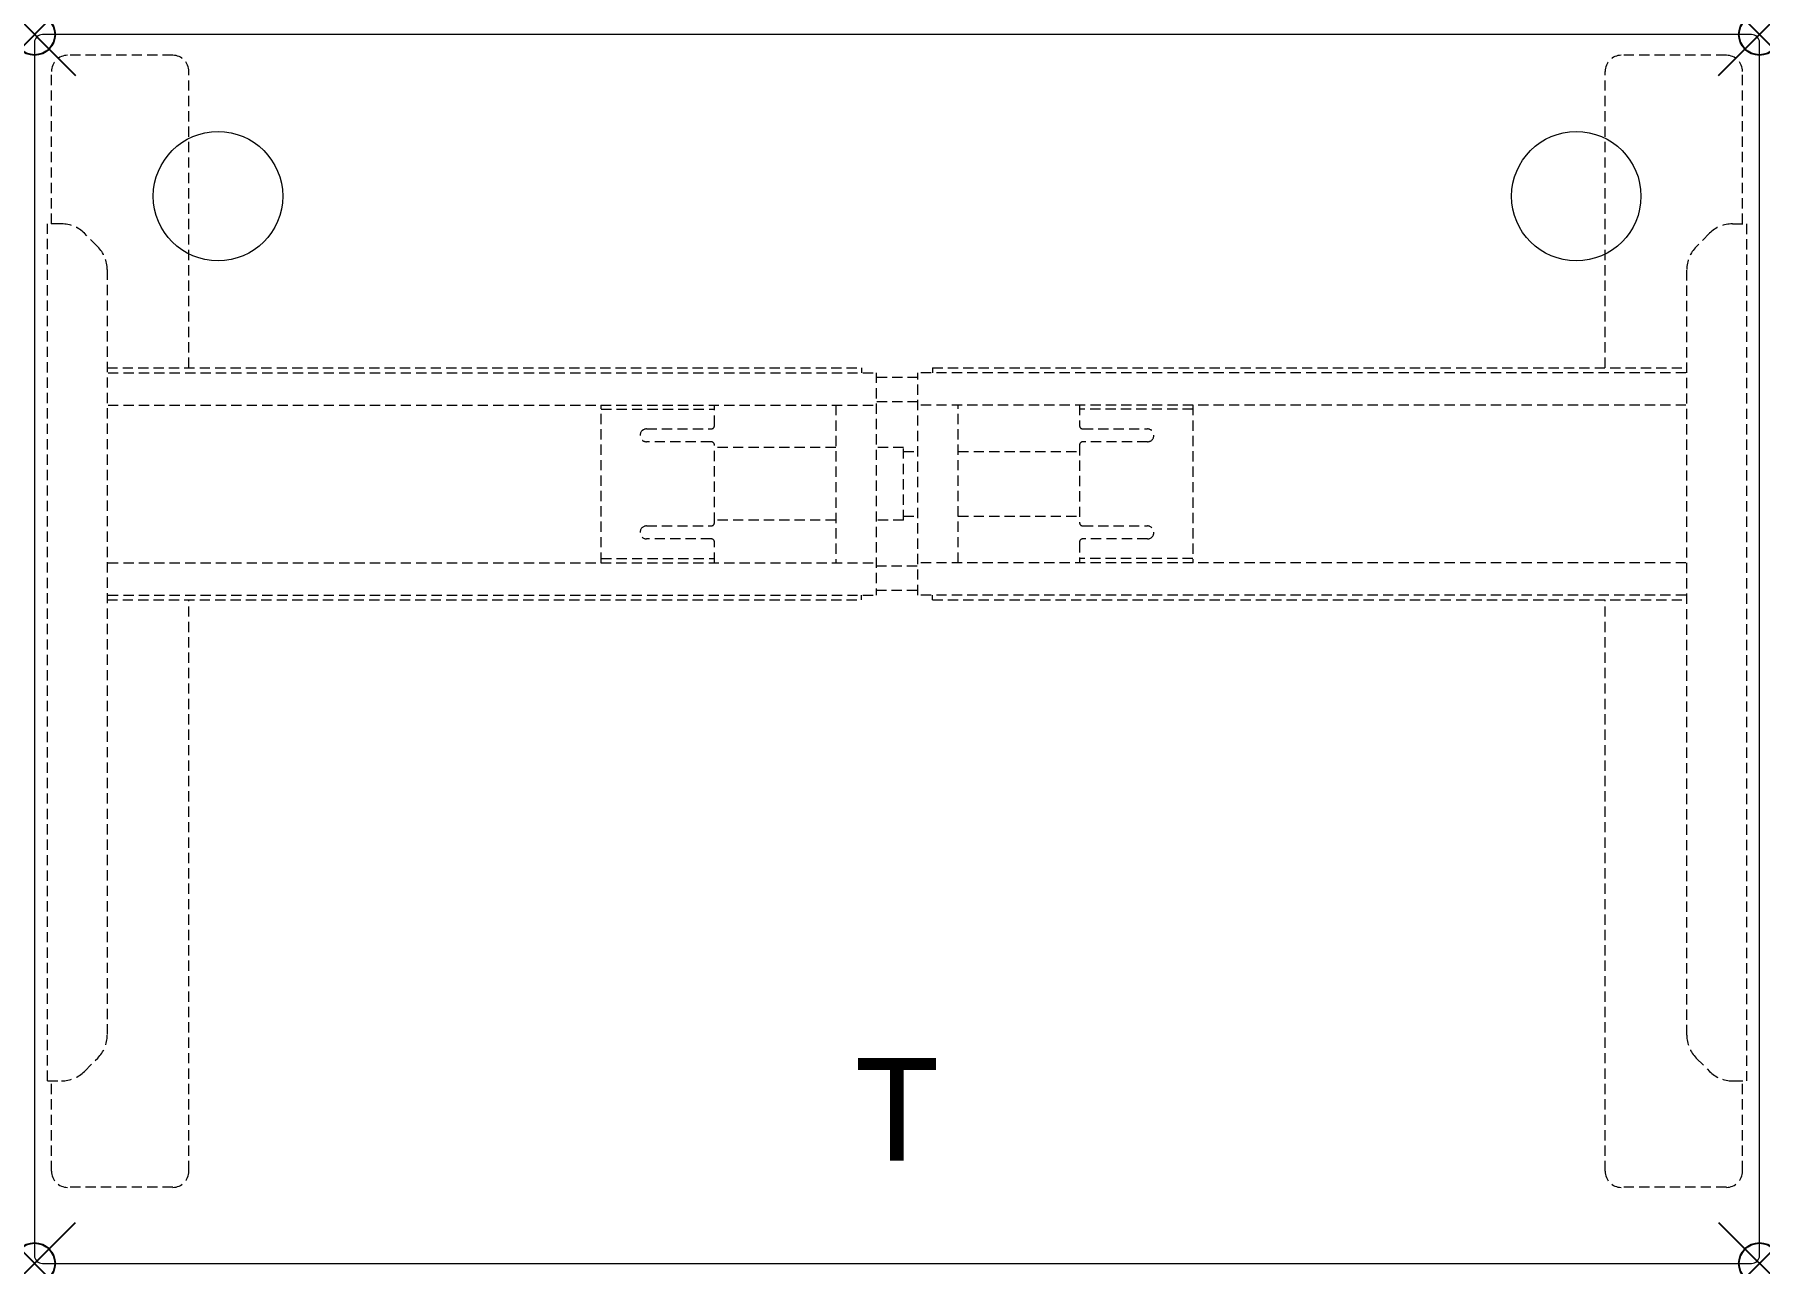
# Model space of a CAD drawing. Extents: x 0 to 42, y -29.9 to 0.
import ezdxf
from ezdxf.enums import TextEntityAlignment as Align

# ---------------------------------------------------------------- set-up
doc = ezdxf.new("R2010")
doc.units = 0
doc.header["$LTSCALE"] = 2
doc.header["$PDMODE"] = 35
doc.linetypes.add('HIDDEN2', pattern=[0.1875, 0.125, -0.0625])
doc.layers.add('AFUTL-P', color=2, linetype='Continuous')
doc.layers.add('AFUTL-P-TN', color=2, linetype='Continuous')
doc.styles.get("Standard").update_dxf_attribs({"font": 'monotxt.shx', "height": 2.5})

msp = doc.modelspace()

# ---------------------------------------------------------------- linework, layer by layer
at = {"layer": 'AFUTL-P', "lineweight": 0}
for p, q in [((41.803, 0), (0.197, 0)), ((0, -0.197), (0, -29.724)), ((42, -29.724), (42, -0.197)), ((0.197, -29.921), (41.803, -29.921))]:
    msp.add_line(p, q, dxfattribs=at)
at = {"layer": 'AFUTL-P', "linetype": 'Continuous', "lineweight": 0}
for p, q in [((41.803, 0), (0.197, 0)), ((0, -0.197), (0, -29.724)), ((42, -29.724), (42, -0.197)), ((0.197, -29.921), (41.803, -29.921))]:
    msp.add_line(p, q, dxfattribs=at)
at = {"layer": 'AFUTL-P', "linetype": 'HIDDEN2', "lineweight": 0}
for p, q in [((3.366, -0.507), (0.807, -0.507)), ((41.193, -0.507), (38.634, -0.507)), ((0.413, -4.61), (0.413, -0.901)), ((3.76, -8.116), (3.76, -0.901)), ((38.24, -8.116), (38.24, -0.901)), ((41.587, -4.61), (41.587, -0.901)), ((0.315, -25.476), (0.315, -4.61)), ((0.658, -4.61), (0.315, -4.61)), ((41.342, -4.61), (41.685, -4.61)), ((41.685, -4.61), (41.685, -25.476)), ((1.541, -5.167), (1.215, -4.84)), ((40.785, -4.84), (40.459, -5.167)), ((1.772, -5.723), (1.772, -24.362)), ((40.228, -24.362), (40.228, -5.723)), ((1.772, -8.116), (20.138, -8.116)), ((1.791, -8.234), (20.492, -8.234)), ((20.138, -8.116), (20.138, -8.234)), ((20.492, -8.234), (20.492, -13.647)), ((21.508, -8.352), (20.492, -8.352)), ((40.209, -8.234), (21.508, -8.234)), ((21.508, -13.647), (21.508, -8.234)), ((21.862, -8.116), (40.228, -8.116)), ((21.862, -8.116), (21.862, -8.234)), ((1.791, -9.021), (20.492, -9.021)), ((13.799, -12.86), (13.799, -9.021)), ((13.799, -9.12), (16.555, -9.12)), ((16.555, -9.523), (16.555, -9.021)), ((19.508, -9.021), (19.508, -12.86)), ((21.508, -8.942), (20.492, -8.942)), ((40.209, -9.021), (21.508, -9.021)), ((22.492, -12.86), (22.492, -9.021)), ((25.445, -9.021), (25.445, -9.523)), ((28.201, -9.12), (25.445, -9.12)), ((28.201, -9.021), (28.201, -12.86)), ((14.902, -9.602), (16.476, -9.602)), ((25.524, -9.602), (27.098, -9.602)), ((16.476, -9.917), (14.902, -9.917)), ((16.555, -11.885), (16.555, -9.996)), ((19.508, -10.055), (16.555, -10.055)), ((21.158, -10.055), (20.492, -10.055)), ((21.158, -11.826), (21.158, -10.055)), ((25.445, -9.996), (25.445, -11.885)), ((27.098, -9.917), (25.524, -9.917)), ((21.158, -10.153), (21.508, -10.153)), ((22.492, -10.153), (25.445, -10.153)), ((21.158, -11.728), (21.508, -11.728)), ((22.492, -11.728), (25.445, -11.728)), ((14.902, -11.964), (16.476, -11.964)), ((19.508, -11.826), (16.555, -11.826)), ((21.158, -11.826), (20.492, -11.826)), ((25.524, -11.964), (27.098, -11.964)), ((16.476, -12.279), (14.902, -12.279)), ((16.555, -12.86), (16.555, -12.358)), ((25.445, -12.358), (25.445, -12.86)), ((27.098, -12.279), (25.524, -12.279)), ((1.791, -12.86), (20.492, -12.86)), ((13.799, -12.761), (16.555, -12.761)), ((20.492, -12.938), (21.508, -12.938)), ((40.209, -12.86), (21.508, -12.86)), ((28.201, -12.761), (25.445, -12.761)), ((1.772, -13.765), (20.138, -13.765)), ((1.791, -13.647), (20.492, -13.647)), ((3.76, -27.673), (3.76, -13.765)), ((20.138, -13.765), (20.138, -13.647)), ((20.492, -13.529), (21.508, -13.529)), ((40.209, -13.647), (21.508, -13.647)), ((21.862, -13.765), (21.862, -13.647)), ((21.862, -13.765), (40.228, -13.765)), ((38.24, -27.673), (38.24, -13.765)), ((1.215, -25.245), (1.541, -24.919)), ((40.459, -24.919), (40.785, -25.245)), ((0.315, -25.476), (0.658, -25.476)), ((0.413, -27.673), (0.413, -25.476)), ((41.342, -25.476), (41.685, -25.476)), ((41.587, -27.673), (41.587, -25.476)), ((3.366, -28.066), (0.807, -28.066)), ((41.193, -28.066), (38.634, -28.066))]:
    msp.add_line(p, q, dxfattribs=at)
at = {"layer": 'AFUTL-P', "lineweight": 0}
for centre in [(4.468, -3.937), (37.539, -3.937)]:
    msp.add_circle(centre, 1.575, dxfattribs=at)
for centre, start, end in [((0.197, -0.197), 90, 180), ((41.803, -0.197), 0, 90), ((0.197, -29.724), 180, 270), ((41.803, -29.724), 270, 0)]:
    msp.add_arc(centre, 0.197, start, end, dxfattribs=at)
at = {"layer": 'AFUTL-P', "linetype": 'Continuous', "lineweight": 0}
for centre, start, end in [((0.197, -0.197), 90, 180), ((41.803, -0.197), 0, 90), ((0.197, -29.724), 180, 270), ((41.803, -29.724), 270, 0)]:
    msp.add_arc(centre, 0.197, start, end, dxfattribs=at)
at = {"layer": 'AFUTL-P', "linetype": 'HIDDEN2', "lineweight": 0}
for centre, radius, start, end in [((0.807, -0.901), 0.394, 90, 180), ((3.366, -0.901), 0.394, 0, 90), ((38.634, -0.901), 0.394, 90, 180), ((41.193, -0.901), 0.394, 0, 90), ((0.658, -5.397), 0.787, 45, 90), ((41.342, -5.397), 0.787, 90, 135), ((0.984, -5.723), 0.787, 360, 45), ((41.016, -5.723), 0.787, 135, 180), ((14.902, -9.759), 0.157, 90, 270), ((16.476, -9.523), 0.0787, 270, 0), ((25.524, -9.523), 0.0787, 180, 270), ((27.098, -9.759), 0.157, 270, 90), ((16.476, -9.996), 0.0787, 360, 90), ((25.524, -9.996), 0.0787, 90, 180), ((14.902, -12.122), 0.157, 90, 270), ((16.476, -11.885), 0.0787, 270, 0), ((25.524, -11.885), 0.0787, 180, 270), ((27.098, -12.122), 0.157, 270, 90), ((16.476, -12.358), 0.0787, 360, 90), ((25.524, -12.358), 0.0787, 90, 180), ((0.984, -24.362), 0.787, 315, 0), ((41.016, -24.362), 0.787, 180, 225), ((0.658, -24.688), 0.787, 270, 315), ((41.342, -24.688), 0.787, 225, 270), ((0.807, -27.673), 0.394, 180, 270), ((3.366, -27.673), 0.394, 270, 360), ((38.634, -27.673), 0.394, 180, 270), ((41.193, -27.673), 0.394, 270, 360)]:
    msp.add_arc(centre, radius, start, end, dxfattribs=at)
at = {"layer": 'AFUTL-P'}
for p in [(0, 0), (42, 0), (0, -29.921), (42, -29.921)]:
    msp.add_point(p, dxfattribs=at)

# ---------------------------------------------------------------- texts
at = {"layer": 'AFUTL-P-TN'}
msp.add_text('T', height=2.5, dxfattribs=at).set_placement((21, -27.421), align=Align.CENTER)

doc.saveas('drawing.dxf')
